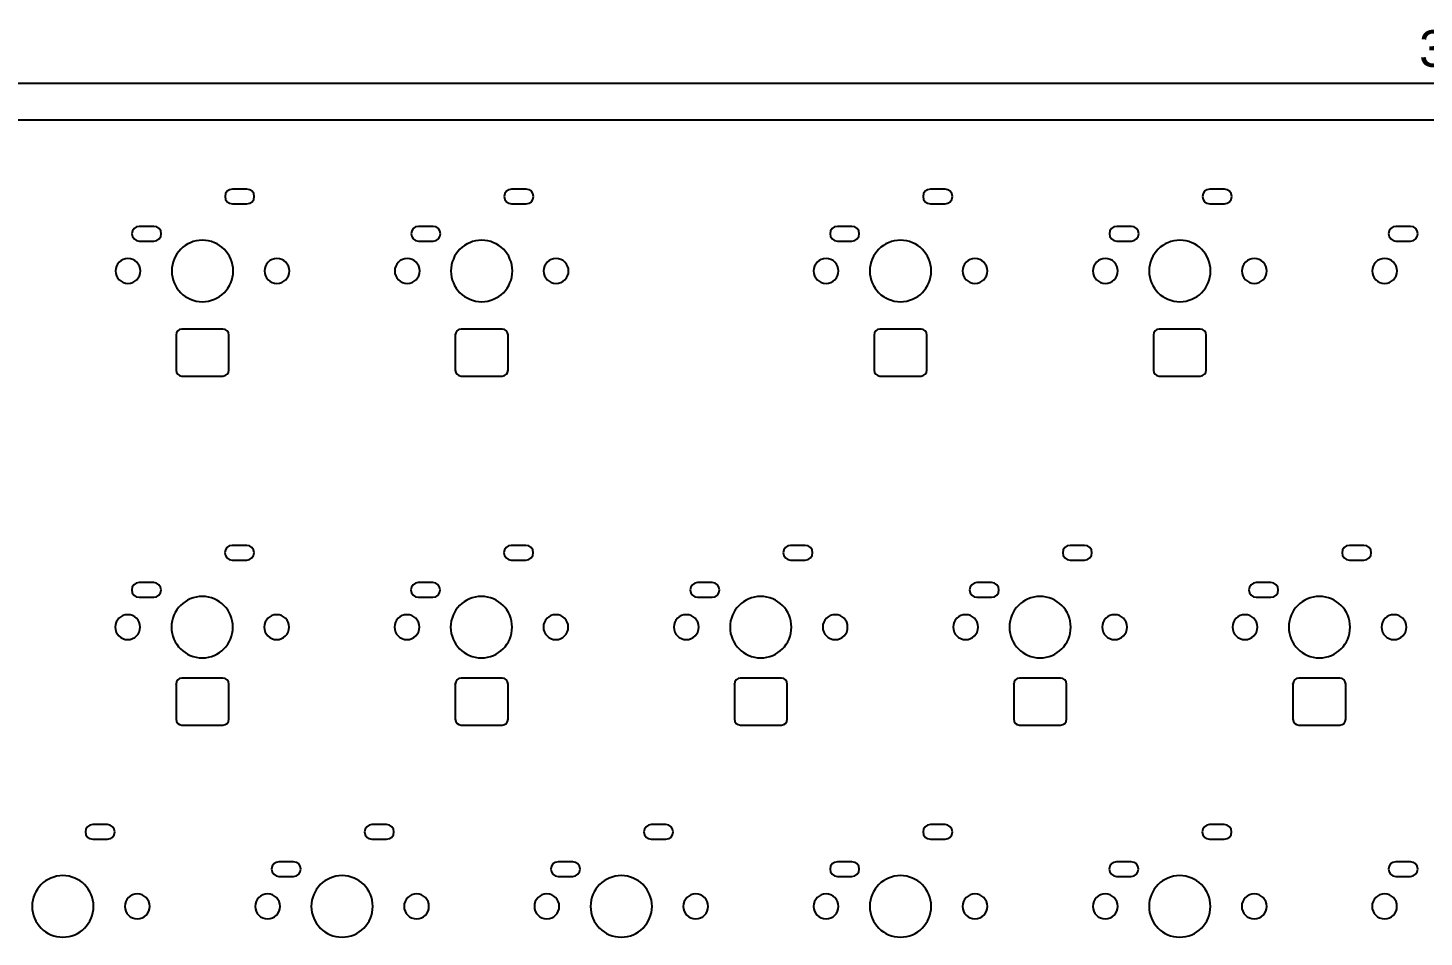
# Model space of a CAD drawing. Header units: millimetres. Extents: x -10 to 348, y -1 to 127.
# Drawn here: x 73.8 to 169.1, y 64.6 to 126.6 of the extents above; entities that cross this region are included whole.
import ezdxf

# ---------------------------------------------------------------- set-up
doc = ezdxf.new("R2010")
doc.units = ezdxf.units.MM
doc.layers.add('Board Outline Layer', color=6, linetype='Continuous', true_color=0xff00ff)
doc.layers.add('IXPE', color=7, linetype='Continuous', true_color=0x9069e9)
doc.styles.get("Standard").update_dxf_attribs({"font": 'arial.ttf'})
doc.dimstyles.new('ISO-25', dxfattribs={"dimtxt": 2.5, "dimasz": 2.5, "dimexe": 1.25, "dimexo": 0.625, "dimtad": 1, "dimtxsty": 'Standard', "dimcen": 2.5, "dimadec": 0, "dimazin": 0, "dimtfac": 1, "dimtmove": 0, "dimatfit": 3, "dimfxl": 1, "dimarcsym": 0})

# ---------------------------------------------------------------- blocks, each defined once
blk = doc.blocks.new('*D1')
at = {"color": 0, "lineweight": -2, "transparency": 16777216}
for p, q in [((0.23, 119.47), (0.23, 124.089)), ((347.907, 119.47), (347.907, 124.089)), ((2.73, 122.839), (345.407, 122.839))]:
    blk.add_line(p, q, dxfattribs=at)
at = {"color": 0, "transparency": 16777216}
for points in [[(2.73, 123.256), (2.73, 122.423), (0.23, 122.839)], [(345.407, 123.256), (345.407, 122.423), (347.907, 122.839)]]:
    blk.add_solid(points, dxfattribs=at)
at = {"layer": 'Defpoints', "color": 0, "transparency": 16777216}
for p in [(347.907, 122.839), (0.23, 118.845), (347.907, 118.845)]:
    blk.add_point(p, dxfattribs=at)
at = {"color": 0, "transparency": 16777216, "insert": (174.069, 124.967), "char_height": 2.5, "attachment_point": 5}
blk.add_mtext('347,68', dxfattribs=at)

msp = doc.modelspace()

# ---------------------------------------------------------------- linework, layer by layer
at = {"layer": 'Board Outline Layer'}
msp.add_line((1.73, 120.345), (346.407, 120.345), dxfattribs=at)
at = {"layer": 'IXPE'}
for p, q in [((88.765, 115.605), (87.765, 115.605)), ((88.765, 115.605), (87.765, 115.605)), ((107.815, 115.605), (106.815, 115.605)), ((107.815, 115.605), (106.815, 115.605)), ((136.39, 115.605), (135.39, 115.605)), ((136.39, 115.605), (135.39, 115.605)), ((155.448, 115.605), (154.448, 115.605)), ((155.448, 115.605), (154.448, 115.605)), ((87.265, 115.105), (87.265, 115.105)), ((87.265, 115.105), (87.265, 115.105)), ((87.765, 114.605), (88.765, 114.605)), ((87.765, 114.605), (88.765, 114.605)), ((89.265, 115.105), (89.265, 115.105)), ((89.265, 115.105), (89.265, 115.105)), ((106.315, 115.105), (106.315, 115.105)), ((106.315, 115.105), (106.315, 115.105)), ((106.815, 114.605), (107.815, 114.605)), ((106.815, 114.605), (107.815, 114.605)), ((108.315, 115.105), (108.315, 115.105)), ((108.315, 115.105), (108.315, 115.105)), ((134.89, 115.105), (134.89, 115.105)), ((134.89, 115.105), (134.89, 115.105)), ((135.39, 114.605), (136.39, 114.605)), ((135.39, 114.605), (136.39, 114.605)), ((136.89, 115.105), (136.89, 115.105)), ((136.89, 115.105), (136.89, 115.105)), ((153.948, 115.105), (153.948, 115.105)), ((153.948, 115.105), (153.948, 115.105)), ((154.448, 114.605), (155.448, 114.605)), ((154.448, 114.605), (155.448, 114.605)), ((155.948, 115.105), (155.948, 115.105)), ((155.948, 115.105), (155.948, 115.105)), ((80.915, 112.565), (80.915, 112.565)), ((80.915, 112.565), (80.915, 112.565)), ((82.415, 113.065), (81.415, 113.065)), ((82.415, 113.065), (81.415, 113.065)), ((82.915, 112.565), (82.915, 112.565)), ((82.915, 112.565), (82.915, 112.565)), ((99.965, 112.565), (99.965, 112.565)), ((99.965, 112.565), (99.965, 112.565)), ((101.465, 113.065), (100.465, 113.065)), ((101.465, 113.065), (100.465, 113.065)), ((101.965, 112.565), (101.965, 112.565)), ((101.965, 112.565), (101.965, 112.565)), ((128.54, 112.565), (128.54, 112.565)), ((128.54, 112.565), (128.54, 112.565)), ((130.04, 113.065), (129.04, 113.065)), ((130.04, 113.065), (129.04, 113.065)), ((130.54, 112.565), (130.54, 112.565)), ((130.54, 112.565), (130.54, 112.565)), ((147.598, 112.565), (147.598, 112.565)), ((147.598, 112.565), (147.598, 112.565)), ((149.098, 113.065), (148.098, 113.065)), ((149.098, 113.065), (148.098, 113.065)), ((149.598, 112.565), (149.598, 112.565)), ((149.598, 112.565), (149.598, 112.565)), ((166.645, 112.565), (166.645, 112.565)), ((166.645, 112.565), (166.645, 112.565)), ((168.145, 113.065), (167.145, 113.065)), ((168.145, 113.065), (167.145, 113.065)), ((168.645, 112.565), (168.645, 112.565)), ((168.645, 112.565), (168.645, 112.565)), ((81.415, 112.065), (82.415, 112.065)), ((81.415, 112.065), (82.415, 112.065)), ((100.465, 112.065), (101.465, 112.065)), ((100.465, 112.065), (101.465, 112.065)), ((129.04, 112.065), (130.04, 112.065)), ((129.04, 112.065), (130.04, 112.065)), ((148.098, 112.065), (149.098, 112.065)), ((148.098, 112.065), (149.098, 112.065)), ((167.145, 112.065), (168.145, 112.065)), ((167.145, 112.065), (168.145, 112.065)), ((87.125, 106.058), (84.325, 106.058)), ((87.125, 106.058), (84.325, 106.058)), ((87.125, 106.058), (87.125, 106.058)), ((87.125, 106.058), (87.125, 106.058)), ((106.175, 106.058), (103.375, 106.058)), ((106.175, 106.058), (103.375, 106.058)), ((106.175, 106.058), (106.175, 106.058)), ((106.175, 106.058), (106.175, 106.058)), ((134.75, 106.058), (131.95, 106.058)), ((134.75, 106.058), (131.95, 106.058)), ((134.75, 106.058), (134.75, 106.058)), ((134.75, 106.058), (134.75, 106.058)), ((153.8, 106.058), (151, 106.058)), ((153.8, 106.058), (151, 106.058)), ((153.8, 106.058), (153.8, 106.058)), ((153.8, 106.058), (153.8, 106.058)), ((83.925, 105.658), (83.925, 105.658)), ((83.925, 105.658), (83.925, 103.258)), ((83.925, 105.658), (83.925, 105.658)), ((83.925, 105.658), (83.925, 103.258)), ((87.525, 103.257), (87.525, 105.658)), ((87.525, 103.257), (87.525, 105.658)), ((102.975, 105.658), (102.975, 105.658)), ((102.975, 105.658), (102.975, 103.258)), ((102.975, 105.658), (102.975, 105.658)), ((102.975, 105.658), (102.975, 103.258)), ((106.575, 103.257), (106.575, 105.658)), ((106.575, 103.257), (106.575, 105.658)), ((131.55, 105.658), (131.55, 105.658)), ((131.55, 105.658), (131.55, 103.258)), ((131.55, 105.658), (131.55, 105.658)), ((131.55, 105.658), (131.55, 103.258)), ((135.15, 103.257), (135.15, 105.658)), ((135.15, 103.257), (135.15, 105.658)), ((150.6, 105.658), (150.6, 105.658)), ((150.6, 105.658), (150.6, 103.258)), ((150.6, 105.658), (150.6, 105.658)), ((150.6, 105.658), (150.6, 103.258)), ((154.2, 103.257), (154.2, 105.658)), ((154.2, 103.257), (154.2, 105.658)), ((84.325, 102.858), (87.125, 102.858)), ((84.325, 102.858), (87.125, 102.858)), ((87.125, 102.858), (87.125, 102.857)), ((87.125, 102.858), (87.125, 102.857)), ((103.375, 102.858), (106.175, 102.858)), ((103.375, 102.858), (106.175, 102.858)), ((106.175, 102.858), (106.175, 102.857)), ((106.175, 102.858), (106.175, 102.857)), ((131.95, 102.858), (134.75, 102.858)), ((131.95, 102.858), (134.75, 102.858)), ((134.75, 102.858), (134.75, 102.857)), ((134.75, 102.858), (134.75, 102.857)), ((151, 102.858), (153.8, 102.858)), ((151, 102.858), (153.8, 102.858)), ((153.8, 102.858), (153.8, 102.857)), ((153.8, 102.858), (153.8, 102.857)), ((87.25, 90.805), (87.25, 90.805)), ((87.25, 90.805), (87.25, 90.805)), ((88.75, 91.305), (87.75, 91.305)), ((88.75, 91.305), (87.75, 91.305)), ((89.25, 90.805), (89.25, 90.805)), ((89.25, 90.805), (89.25, 90.805)), ((106.295, 90.805), (106.295, 90.805)), ((106.295, 90.805), (106.295, 90.805)), ((107.795, 91.305), (106.795, 91.305)), ((107.795, 91.305), (106.795, 91.305)), ((108.295, 90.805), (108.295, 90.805)), ((108.295, 90.805), (108.295, 90.805)), ((125.353, 90.805), (125.353, 90.805)), ((125.353, 90.805), (125.353, 90.805)), ((126.853, 91.305), (125.853, 91.305)), ((126.853, 91.305), (125.853, 91.305)), ((127.353, 90.805), (127.353, 90.805)), ((127.353, 90.805), (127.353, 90.805)), ((144.413, 90.805), (144.413, 90.805)), ((144.413, 90.805), (144.413, 90.805)), ((145.913, 91.305), (144.913, 91.305)), ((145.913, 91.305), (144.913, 91.305)), ((146.413, 90.805), (146.413, 90.805)), ((146.413, 90.805), (146.413, 90.805)), ((163.47, 90.805), (163.47, 90.805)), ((163.47, 90.805), (163.47, 90.805)), ((164.97, 91.305), (163.97, 91.305)), ((164.97, 91.305), (163.97, 91.305)), ((165.47, 90.805), (165.47, 90.805)), ((165.47, 90.805), (165.47, 90.805)), ((87.75, 90.305), (88.75, 90.305)), ((87.75, 90.305), (88.75, 90.305)), ((106.795, 90.305), (107.795, 90.305)), ((106.795, 90.305), (107.795, 90.305)), ((125.853, 90.305), (126.853, 90.305)), ((125.853, 90.305), (126.853, 90.305)), ((144.913, 90.305), (145.913, 90.305)), ((144.913, 90.305), (145.913, 90.305)), ((163.97, 90.305), (164.97, 90.305)), ((163.97, 90.305), (164.97, 90.305)), ((82.4, 88.765), (81.4, 88.765)), ((82.4, 88.765), (81.4, 88.765)), ((101.445, 88.765), (100.445, 88.765)), ((101.445, 88.765), (100.445, 88.765)), ((120.503, 88.765), (119.503, 88.765)), ((120.503, 88.765), (119.503, 88.765)), ((139.563, 88.765), (138.563, 88.765)), ((139.563, 88.765), (138.563, 88.765)), ((158.62, 88.765), (157.62, 88.765)), ((158.62, 88.765), (157.62, 88.765)), ((80.9, 88.265), (80.9, 88.265)), ((80.9, 88.265), (80.9, 88.265)), ((81.4, 87.765), (82.4, 87.765)), ((81.4, 87.765), (82.4, 87.765)), ((82.9, 88.265), (82.9, 88.265)), ((82.9, 88.265), (82.9, 88.265)), ((99.945, 88.265), (99.945, 88.265)), ((99.945, 88.265), (99.945, 88.265)), ((100.445, 87.765), (101.445, 87.765)), ((100.445, 87.765), (101.445, 87.765)), ((101.945, 88.265), (101.945, 88.265)), ((101.945, 88.265), (101.945, 88.265)), ((119.003, 88.265), (119.003, 88.265)), ((119.003, 88.265), (119.003, 88.265)), ((119.503, 87.765), (120.503, 87.765)), ((119.503, 87.765), (120.503, 87.765)), ((121.003, 88.265), (121.003, 88.265)), ((121.003, 88.265), (121.003, 88.265)), ((138.063, 88.265), (138.063, 88.265)), ((138.063, 88.265), (138.063, 88.265)), ((138.563, 87.765), (139.563, 87.765)), ((138.563, 87.765), (139.563, 87.765)), ((140.063, 88.265), (140.063, 88.265)), ((140.063, 88.265), (140.063, 88.265)), ((157.12, 88.265), (157.12, 88.265)), ((157.12, 88.265), (157.12, 88.265)), ((157.62, 87.765), (158.62, 87.765)), ((157.62, 87.765), (158.62, 87.765)), ((159.12, 88.265), (159.12, 88.265)), ((159.12, 88.265), (159.12, 88.265)), ((87.125, 82.245), (84.325, 82.245)), ((87.125, 82.245), (84.325, 82.245)), ((87.125, 82.245), (87.125, 82.245)), ((87.125, 82.245), (87.125, 82.245)), ((106.175, 82.245), (103.375, 82.245)), ((106.175, 82.245), (103.375, 82.245)), ((106.175, 82.245), (106.175, 82.245)), ((106.175, 82.245), (106.175, 82.245)), ((125.225, 82.245), (122.425, 82.245)), ((125.225, 82.245), (122.425, 82.245)), ((125.225, 82.245), (125.225, 82.245)), ((125.225, 82.245), (125.225, 82.245)), ((144.275, 82.245), (141.475, 82.245)), ((144.275, 82.245), (141.475, 82.245)), ((144.275, 82.245), (144.275, 82.245)), ((144.275, 82.245), (144.275, 82.245)), ((163.325, 82.245), (160.525, 82.245)), ((163.325, 82.245), (160.525, 82.245)), ((163.325, 82.245), (163.325, 82.245)), ((163.325, 82.245), (163.325, 82.245)), ((83.925, 81.846), (83.925, 81.845)), ((83.925, 81.846), (83.925, 81.845)), ((83.925, 81.845), (83.925, 79.445)), ((83.925, 81.845), (83.925, 79.445)), ((87.525, 79.445), (87.525, 81.845)), ((87.525, 79.445), (87.525, 81.845)), ((102.975, 81.846), (102.975, 81.845)), ((102.975, 81.846), (102.975, 81.845)), ((102.975, 81.845), (102.975, 79.445)), ((102.975, 81.845), (102.975, 79.445)), ((106.575, 79.445), (106.575, 81.845)), ((106.575, 79.445), (106.575, 81.845)), ((122.025, 81.846), (122.025, 81.845)), ((122.025, 81.846), (122.025, 81.845)), ((122.025, 81.845), (122.025, 79.445)), ((122.025, 81.845), (122.025, 79.445)), ((125.625, 79.445), (125.625, 81.845)), ((125.625, 79.445), (125.625, 81.845)), ((141.075, 81.846), (141.075, 81.845)), ((141.075, 81.846), (141.075, 81.845)), ((141.075, 81.845), (141.075, 79.445)), ((141.075, 81.845), (141.075, 79.445)), ((144.675, 79.445), (144.675, 81.845)), ((144.675, 79.445), (144.675, 81.845)), ((160.125, 81.846), (160.125, 81.845)), ((160.125, 81.846), (160.125, 81.845)), ((160.125, 81.845), (160.125, 79.445)), ((160.125, 81.845), (160.125, 79.445)), ((163.725, 79.445), (163.725, 81.845)), ((163.725, 79.445), (163.725, 81.845)), ((84.325, 79.045), (87.125, 79.045)), ((84.325, 79.045), (87.125, 79.045)), ((87.125, 79.045), (87.125, 79.045)), ((87.125, 79.045), (87.125, 79.045)), ((103.375, 79.045), (106.175, 79.045)), ((103.375, 79.045), (106.175, 79.045)), ((106.175, 79.045), (106.175, 79.045)), ((106.175, 79.045), (106.175, 79.045)), ((122.425, 79.045), (125.225, 79.045)), ((122.425, 79.045), (125.225, 79.045)), ((125.225, 79.045), (125.225, 79.045)), ((125.225, 79.045), (125.225, 79.045)), ((141.475, 79.045), (144.275, 79.045)), ((141.475, 79.045), (144.275, 79.045)), ((144.275, 79.045), (144.275, 79.045)), ((144.275, 79.045), (144.275, 79.045)), ((160.525, 79.045), (163.325, 79.045)), ((160.525, 79.045), (163.325, 79.045)), ((163.325, 79.045), (163.325, 79.045)), ((163.325, 79.045), (163.325, 79.045)), ((77.74, 71.755), (77.74, 71.755)), ((77.74, 71.755), (77.74, 71.755)), ((79.24, 72.255), (78.24, 72.255)), ((79.24, 72.255), (78.24, 72.255)), ((79.74, 71.755), (79.74, 71.755)), ((79.74, 71.755), (79.74, 71.755)), ((96.79, 71.755), (96.79, 71.755)), ((96.79, 71.755), (96.79, 71.755)), ((98.29, 72.255), (97.29, 72.255)), ((98.29, 72.255), (97.29, 72.255)), ((98.79, 71.755), (98.79, 71.755)), ((98.79, 71.755), (98.79, 71.755)), ((115.84, 71.755), (115.84, 71.755)), ((115.84, 71.755), (115.84, 71.755)), ((117.34, 72.255), (116.34, 72.255)), ((117.34, 72.255), (116.34, 72.255)), ((117.84, 71.755), (117.84, 71.755)), ((117.84, 71.755), (117.84, 71.755)), ((134.89, 71.755), (134.89, 71.755)), ((134.89, 71.755), (134.89, 71.755)), ((136.39, 72.255), (135.39, 72.255)), ((136.39, 72.255), (135.39, 72.255)), ((136.89, 71.755), (136.89, 71.755)), ((136.89, 71.755), (136.89, 71.755)), ((153.94, 71.755), (153.94, 71.755)), ((153.94, 71.755), (153.94, 71.755)), ((155.44, 72.255), (154.44, 72.255)), ((155.44, 72.255), (154.44, 72.255)), ((155.94, 71.755), (155.94, 71.755)), ((155.94, 71.755), (155.94, 71.755)), ((78.24, 71.255), (79.24, 71.255)), ((78.24, 71.255), (79.24, 71.255)), ((97.29, 71.255), (98.29, 71.255)), ((97.29, 71.255), (98.29, 71.255)), ((116.34, 71.255), (117.34, 71.255)), ((116.34, 71.255), (117.34, 71.255)), ((135.39, 71.255), (136.39, 71.255)), ((135.39, 71.255), (136.39, 71.255)), ((154.44, 71.255), (155.44, 71.255)), ((154.44, 71.255), (155.44, 71.255)), ((91.94, 69.715), (90.94, 69.715)), ((91.94, 69.715), (90.94, 69.715)), ((110.99, 69.715), (109.99, 69.715)), ((110.99, 69.715), (109.99, 69.715)), ((130.04, 69.715), (129.04, 69.715)), ((130.04, 69.715), (129.04, 69.715)), ((149.09, 69.715), (148.09, 69.715)), ((149.09, 69.715), (148.09, 69.715)), ((168.14, 69.715), (167.14, 69.715)), ((168.14, 69.715), (167.14, 69.715)), ((90.44, 69.215), (90.44, 69.215)), ((90.44, 69.215), (90.44, 69.215)), ((90.94, 68.715), (91.94, 68.715)), ((90.94, 68.715), (91.94, 68.715)), ((92.44, 69.215), (92.44, 69.215)), ((92.44, 69.215), (92.44, 69.215)), ((109.49, 69.215), (109.49, 69.215)), ((109.49, 69.215), (109.49, 69.215)), ((109.99, 68.715), (110.99, 68.715)), ((109.99, 68.715), (110.99, 68.715)), ((111.49, 69.215), (111.49, 69.215)), ((111.49, 69.215), (111.49, 69.215)), ((128.54, 69.215), (128.54, 69.215)), ((128.54, 69.215), (128.54, 69.215)), ((129.04, 68.715), (130.04, 68.715)), ((129.04, 68.715), (130.04, 68.715)), ((130.54, 69.215), (130.54, 69.215)), ((130.54, 69.215), (130.54, 69.215)), ((147.59, 69.215), (147.59, 69.215)), ((147.59, 69.215), (147.59, 69.215)), ((148.09, 68.715), (149.09, 68.715)), ((148.09, 68.715), (149.09, 68.715)), ((149.59, 69.215), (149.59, 69.215)), ((149.59, 69.215), (149.59, 69.215)), ((166.64, 69.215), (166.64, 69.215)), ((166.64, 69.215), (166.64, 69.215)), ((167.14, 68.715), (168.14, 68.715)), ((167.14, 68.715), (168.14, 68.715)), ((168.64, 69.215), (168.64, 69.215)), ((168.64, 69.215), (168.64, 69.215))]:
    msp.add_line(p, q, dxfattribs=at)
for centre, radius, start, end in [((87.765, 115.105), 0.5, 90, 180), ((87.765, 115.105), 0.5, 90, 180), ((88.765, 115.105), 0.5, 360, 90), ((88.765, 115.105), 0.5, 360, 90), ((106.815, 115.105), 0.5, 90, 180), ((106.815, 115.105), 0.5, 90, 180), ((107.815, 115.105), 0.5, 0, 90), ((107.815, 115.105), 0.5, 0, 90), ((135.39, 115.105), 0.5, 90, 180), ((135.39, 115.105), 0.5, 90, 180), ((136.39, 115.105), 0.5, 0, 90), ((136.39, 115.105), 0.5, 0, 90), ((154.448, 115.105), 0.5, 90, 180), ((154.448, 115.105), 0.5, 90, 180), ((155.448, 115.105), 0.5, 0, 90), ((155.448, 115.105), 0.5, 0, 90), ((87.765, 115.105), 0.5, 180, 270), ((87.765, 115.105), 0.5, 180, 270), ((88.765, 115.105), 0.5, 270, 0), ((88.765, 115.105), 0.5, 270, 0), ((106.815, 115.105), 0.5, 180, 270), ((106.815, 115.105), 0.5, 180, 270), ((107.815, 115.105), 0.5, 270, 0), ((107.815, 115.105), 0.5, 270, 0), ((135.39, 115.105), 0.5, 180, 270), ((135.39, 115.105), 0.5, 180, 270), ((136.39, 115.105), 0.5, 270, 0), ((136.39, 115.105), 0.5, 270, 0), ((154.448, 115.105), 0.5, 180, 270), ((154.448, 115.105), 0.5, 180, 270), ((155.448, 115.105), 0.5, 270, 0), ((155.448, 115.105), 0.5, 270, 0), ((81.415, 112.565), 0.5, 90, 180), ((81.415, 112.565), 0.5, 90, 180), ((81.415, 112.565), 0.5, 180, 270), ((81.415, 112.565), 0.5, 180, 270), ((82.415, 112.565), 0.5, 360, 90), ((82.415, 112.565), 0.5, 360, 90), ((82.415, 112.565), 0.5, 270, 0), ((82.415, 112.565), 0.5, 270, 0), ((100.465, 112.565), 0.5, 90, 180), ((100.465, 112.565), 0.5, 90, 180), ((100.465, 112.565), 0.5, 180, 270), ((100.465, 112.565), 0.5, 180, 270), ((101.465, 112.565), 0.5, 360, 90), ((101.465, 112.565), 0.5, 360, 90), ((101.465, 112.565), 0.5, 270, 0), ((101.465, 112.565), 0.5, 270, 0), ((129.04, 112.565), 0.5, 90, 180), ((129.04, 112.565), 0.5, 90, 180), ((129.04, 112.565), 0.5, 180, 270), ((129.04, 112.565), 0.5, 180, 270), ((130.04, 112.565), 0.5, 360, 90), ((130.04, 112.565), 0.5, 360, 90), ((130.04, 112.565), 0.5, 270, 0), ((130.04, 112.565), 0.5, 270, 0), ((148.098, 112.565), 0.5, 90, 180), ((148.098, 112.565), 0.5, 90, 180), ((148.098, 112.565), 0.5, 180, 270), ((148.098, 112.565), 0.5, 180, 270), ((149.098, 112.565), 0.5, 360, 90), ((149.098, 112.565), 0.5, 360, 90), ((149.098, 112.565), 0.5, 270, 0), ((149.098, 112.565), 0.5, 270, 0), ((167.145, 112.565), 0.5, 90, 180), ((167.145, 112.565), 0.5, 90, 180), ((167.145, 112.565), 0.5, 180, 270), ((167.145, 112.565), 0.5, 180, 270), ((168.145, 112.565), 0.5, 360, 90), ((168.145, 112.565), 0.5, 360, 90), ((168.145, 112.565), 0.5, 270, 0), ((168.145, 112.565), 0.5, 270, 0), ((85.725, 110.025), 2.096, 0, 180), ((85.725, 110.025), 2.096, 0, 180), ((104.775, 110.025), 2.096, 0, 180), ((104.775, 110.025), 2.096, 0, 180), ((133.35, 110.025), 2.096, 0, 180), ((133.35, 110.025), 2.096, 0, 180), ((152.408, 110.025), 2.096, 0, 180), ((152.408, 110.025), 2.096, 0, 180), ((80.645, 110.025), 0.851, 0, 180), ((80.645, 110.025), 0.851, 0, 180), ((90.805, 110.025), 0.851, 0, 180), ((90.805, 110.025), 0.851, 0, 180), ((99.695, 110.025), 0.851, 0, 180), ((99.695, 110.025), 0.851, 0, 180), ((109.855, 110.025), 0.851, 0, 180), ((109.855, 110.025), 0.851, 0, 180), ((128.27, 110.025), 0.851, 0, 180), ((128.27, 110.025), 0.851, 0, 180), ((138.43, 110.025), 0.851, 0, 180), ((138.43, 110.025), 0.851, 0, 180), ((147.328, 110.025), 0.851, 0, 180), ((147.328, 110.025), 0.851, 0, 180), ((157.488, 110.025), 0.851, 0, 180), ((157.488, 110.025), 0.851, 0, 180), ((166.375, 110.025), 0.851, 0, 180), ((166.375, 110.025), 0.851, 0, 180), ((80.645, 110.025), 0.851, 180, 0), ((80.645, 110.025), 0.851, 180, 0), ((85.725, 110.025), 2.096, 180, 0), ((85.725, 110.025), 2.096, 180, 0), ((90.805, 110.025), 0.851, 180, 0), ((90.805, 110.025), 0.851, 180, 0), ((99.695, 110.025), 0.851, 180, 0), ((99.695, 110.025), 0.851, 180, 0), ((104.775, 110.025), 2.096, 180, 0), ((104.775, 110.025), 2.096, 180, 0), ((109.855, 110.025), 0.851, 180, 0), ((109.855, 110.025), 0.851, 180, 0), ((128.27, 110.025), 0.851, 180, 0), ((128.27, 110.025), 0.851, 180, 0), ((133.35, 110.025), 2.096, 180, 0), ((133.35, 110.025), 2.096, 180, 0), ((138.43, 110.025), 0.851, 180, 0), ((138.43, 110.025), 0.851, 180, 0), ((147.328, 110.025), 0.851, 180, 0), ((147.328, 110.025), 0.851, 180, 0), ((152.408, 110.025), 2.096, 180, 0), ((152.408, 110.025), 2.096, 180, 0), ((157.488, 110.025), 0.851, 180, 0), ((157.488, 110.025), 0.851, 180, 0), ((166.375, 110.025), 0.851, 180, 0), ((166.375, 110.025), 0.851, 180, 0), ((84.325, 105.658), 0.4, 90.90597, 179.98897), ((84.325, 105.658), 0.4, 90.90597, 179.98897), ((84.312, 105.658), 0.4, 88.16665, 89.07265), ((84.312, 105.658), 0.4, 88.16665, 89.07265), ((87.125, 105.658), 0.4, 0.00018, 89.99618), ((87.125, 105.658), 0.4, 0.00018, 89.99618), ((103.375, 105.658), 0.4, 90.90597, 179.98897), ((103.375, 105.658), 0.4, 90.90597, 179.98897), ((103.362, 105.658), 0.4, 88.16665, 89.07265), ((103.362, 105.658), 0.4, 88.16665, 89.07265), ((106.175, 105.658), 0.4, 0.00018, 89.99618), ((106.175, 105.658), 0.4, 0.00018, 89.99618), ((131.95, 105.658), 0.4, 90.90597, 179.98897), ((131.95, 105.658), 0.4, 90.90597, 179.98897), ((131.937, 105.658), 0.4, 88.16665, 89.07265), ((131.937, 105.658), 0.4, 88.16665, 89.07265), ((134.75, 105.658), 0.4, 0.00018, 89.99618), ((134.75, 105.658), 0.4, 0.00018, 89.99618), ((151, 105.658), 0.4, 90.90597, 179.98897), ((151, 105.658), 0.4, 90.90597, 179.98897), ((150.988, 105.658), 0.4, 88.16665, 89.07265), ((150.988, 105.658), 0.4, 88.16665, 89.07265), ((153.8, 105.658), 0.4, 0.00018, 89.99618), ((153.8, 105.658), 0.4, 0.00018, 89.99618), ((83.528, 105.658), 0.397, 359.9945, 0.0055), ((83.528, 105.658), 0.397, 359.9945, 0.0055), ((102.578, 105.658), 0.397, 359.9945, 0.0055), ((102.578, 105.658), 0.397, 359.9945, 0.0055), ((131.153, 105.658), 0.397, 359.9945, 0.0055), ((131.153, 105.658), 0.397, 359.9945, 0.0055), ((150.203, 105.658), 0.397, 359.9945, 0.0055), ((150.203, 105.658), 0.397, 359.9945, 0.0055), ((84.325, 103.258), 0.4, 180.00382, 269.99982), ((84.325, 103.258), 0.4, 180.00382, 269.99982), ((87.125, 103.257), 0.4, 270.00382, 359.99982), ((87.125, 103.257), 0.4, 270.00382, 359.99982), ((103.375, 103.258), 0.4, 180.00382, 269.99982), ((103.375, 103.258), 0.4, 180.00382, 269.99982), ((106.175, 103.257), 0.4, 270.00382, 359.99982), ((106.175, 103.257), 0.4, 270.00382, 359.99982), ((131.95, 103.258), 0.4, 180.00382, 269.99982), ((131.95, 103.258), 0.4, 180.00382, 269.99982), ((134.75, 103.257), 0.4, 270.00382, 359.99982), ((134.75, 103.257), 0.4, 270.00382, 359.99982), ((151, 103.258), 0.4, 180.00382, 269.99982), ((151, 103.258), 0.4, 180.00382, 269.99982), ((153.8, 103.257), 0.4, 270.00382, 359.99982), ((153.8, 103.257), 0.4, 270.00382, 359.99982), ((87.75, 90.805), 0.5, 90, 180), ((87.75, 90.805), 0.5, 90, 180), ((87.75, 90.805), 0.5, 180, 270), ((87.75, 90.805), 0.5, 180, 270), ((88.75, 90.805), 0.5, 0, 90), ((88.75, 90.805), 0.5, 0, 90), ((88.75, 90.805), 0.5, 270, 360), ((88.75, 90.805), 0.5, 270, 360), ((106.795, 90.805), 0.5, 90, 180), ((106.795, 90.805), 0.5, 90, 180), ((106.795, 90.805), 0.5, 180, 270), ((106.795, 90.805), 0.5, 180, 270), ((107.795, 90.805), 0.5, 0, 90), ((107.795, 90.805), 0.5, 0, 90), ((107.795, 90.805), 0.5, 270, 0), ((107.795, 90.805), 0.5, 270, 0), ((125.853, 90.805), 0.5, 90, 180), ((125.853, 90.805), 0.5, 90, 180), ((125.853, 90.805), 0.5, 180, 270), ((125.853, 90.805), 0.5, 180, 270), ((126.853, 90.805), 0.5, 360, 90), ((126.853, 90.805), 0.5, 360, 90), ((126.853, 90.805), 0.5, 270, 0), ((126.853, 90.805), 0.5, 270, 0), ((144.913, 90.805), 0.5, 90, 180), ((144.913, 90.805), 0.5, 90, 180), ((144.913, 90.805), 0.5, 180, 270), ((144.913, 90.805), 0.5, 180, 270), ((145.913, 90.805), 0.5, 0, 90), ((145.913, 90.805), 0.5, 0, 90), ((145.913, 90.805), 0.5, 270, 0), ((145.913, 90.805), 0.5, 270, 0), ((163.97, 90.805), 0.5, 90, 180), ((163.97, 90.805), 0.5, 90, 180), ((163.97, 90.805), 0.5, 180, 270), ((163.97, 90.805), 0.5, 180, 270), ((164.97, 90.805), 0.5, 0, 90), ((164.97, 90.805), 0.5, 0, 90), ((164.97, 90.805), 0.5, 270, 0), ((164.97, 90.805), 0.5, 270, 0), ((81.4, 88.265), 0.5, 90, 180), ((81.4, 88.265), 0.5, 90, 180), ((82.4, 88.265), 0.5, 360, 90), ((82.4, 88.265), 0.5, 360, 90), ((100.445, 88.265), 0.5, 90, 180), ((100.445, 88.265), 0.5, 90, 180), ((101.445, 88.265), 0.5, 360, 90), ((101.445, 88.265), 0.5, 360, 90), ((119.503, 88.265), 0.5, 90, 180), ((119.503, 88.265), 0.5, 90, 180), ((120.503, 88.265), 0.5, 360, 90), ((120.503, 88.265), 0.5, 360, 90), ((138.563, 88.265), 0.5, 90, 180), ((138.563, 88.265), 0.5, 90, 180), ((139.563, 88.265), 0.5, 360, 90), ((139.563, 88.265), 0.5, 360, 90), ((157.62, 88.265), 0.5, 90, 180), ((157.62, 88.265), 0.5, 90, 180), ((158.62, 88.265), 0.5, 360, 90), ((158.62, 88.265), 0.5, 360, 90), ((81.4, 88.265), 0.5, 180, 270), ((81.4, 88.265), 0.5, 180, 270), ((82.4, 88.265), 0.5, 270, 0), ((82.4, 88.265), 0.5, 270, 0), ((85.71, 85.725), 2.096, 0, 180), ((85.71, 85.725), 2.096, 0, 180), ((100.445, 88.265), 0.5, 180, 270), ((100.445, 88.265), 0.5, 180, 270), ((101.445, 88.265), 0.5, 270, 0), ((101.445, 88.265), 0.5, 270, 0), ((104.755, 85.725), 2.096, 0, 180), ((104.755, 85.725), 2.096, 0, 180), ((119.503, 88.265), 0.5, 180, 270), ((119.503, 88.265), 0.5, 180, 270), ((120.503, 88.265), 0.5, 270, 0), ((120.503, 88.265), 0.5, 270, 0), ((123.813, 85.725), 2.096, 0, 180), ((123.813, 85.725), 2.096, 0, 180), ((138.563, 88.265), 0.5, 180, 270), ((138.563, 88.265), 0.5, 180, 270), ((139.563, 88.265), 0.5, 270, 0), ((139.563, 88.265), 0.5, 270, 0), ((142.873, 85.725), 2.096, 0, 180), ((142.873, 85.725), 2.096, 0, 180), ((157.62, 88.265), 0.5, 180, 270), ((157.62, 88.265), 0.5, 180, 270), ((158.62, 88.265), 0.5, 270, 0), ((158.62, 88.265), 0.5, 270, 0), ((161.93, 85.725), 2.096, 0, 180), ((161.93, 85.725), 2.096, 0, 180), ((80.63, 85.725), 0.851, 0, 180), ((80.63, 85.725), 0.851, 0, 180), ((90.79, 85.725), 0.851, 0, 180), ((90.79, 85.725), 0.851, 0, 180), ((99.675, 85.725), 0.851, 0, 180), ((99.675, 85.725), 0.851, 0, 180), ((109.835, 85.725), 0.851, 0, 180), ((109.835, 85.725), 0.851, 0, 180), ((118.733, 85.725), 0.851, 0, 180), ((118.733, 85.725), 0.851, 0, 180), ((128.893, 85.725), 0.851, 0, 180), ((128.893, 85.725), 0.851, 0, 180), ((137.793, 85.725), 0.851, 0, 180), ((137.793, 85.725), 0.851, 0, 180), ((147.953, 85.725), 0.851, 0, 180), ((147.953, 85.725), 0.851, 0, 180), ((156.85, 85.725), 0.851, 0, 180), ((156.85, 85.725), 0.851, 0, 180), ((167.01, 85.725), 0.851, 0, 180), ((167.01, 85.725), 0.851, 0, 180), ((80.63, 85.725), 0.851, 180, 0), ((80.63, 85.725), 0.851, 180, 0), ((85.71, 85.725), 2.096, 180, 0), ((85.71, 85.725), 2.096, 180, 0), ((90.79, 85.725), 0.851, 180, 0), ((90.79, 85.725), 0.851, 180, 0), ((99.675, 85.725), 0.851, 180, 0), ((99.675, 85.725), 0.851, 180, 0), ((104.755, 85.725), 2.096, 180, 0), ((104.755, 85.725), 2.096, 180, 0), ((109.835, 85.725), 0.851, 180, 0), ((109.835, 85.725), 0.851, 180, 0), ((118.733, 85.725), 0.851, 180, 0), ((118.733, 85.725), 0.851, 180, 0), ((123.813, 85.725), 2.096, 180, 0), ((123.813, 85.725), 2.096, 180, 0), ((128.893, 85.725), 0.851, 180, 0), ((128.893, 85.725), 0.851, 180, 0), ((137.793, 85.725), 0.851, 180, 0), ((137.793, 85.725), 0.851, 180, 0), ((142.873, 85.725), 2.096, 180, 0), ((142.873, 85.725), 2.096, 180, 0), ((147.953, 85.725), 0.851, 180, 0), ((147.953, 85.725), 0.851, 180, 0), ((156.85, 85.725), 0.851, 180, 0), ((156.85, 85.725), 0.851, 180, 0), ((161.93, 85.725), 2.096, 180, 0), ((161.93, 85.725), 2.096, 180, 0), ((167.01, 85.725), 0.851, 180, 0), ((167.01, 85.725), 0.851, 180, 0), ((84.325, 81.845), 0.4, 90.90597, 179.98897), ((84.325, 81.845), 0.4, 90.90597, 179.98897), ((84.312, 81.845), 0.4, 88.16665, 89.07265), ((84.312, 81.845), 0.4, 88.16665, 89.07265), ((87.125, 81.845), 0.4, 0.00018, 89.99618), ((87.125, 81.845), 0.4, 0.00018, 89.99618), ((103.375, 81.845), 0.4, 90.90597, 179.98897), ((103.375, 81.845), 0.4, 90.90597, 179.98897), ((103.362, 81.845), 0.4, 88.16665, 89.07265), ((103.362, 81.845), 0.4, 88.16665, 89.07265), ((106.175, 81.845), 0.4, 0.00018, 89.99618), ((106.175, 81.845), 0.4, 0.00018, 89.99618), ((122.425, 81.845), 0.4, 90.90597, 179.98897), ((122.425, 81.845), 0.4, 90.90597, 179.98897), ((122.412, 81.845), 0.4, 88.16665, 89.07265), ((122.412, 81.845), 0.4, 88.16665, 89.07265), ((125.225, 81.845), 0.4, 0.00018, 89.99618), ((125.225, 81.845), 0.4, 0.00018, 89.99618), ((141.475, 81.845), 0.4, 90.90597, 179.98897), ((141.475, 81.845), 0.4, 90.90597, 179.98897), ((141.462, 81.845), 0.4, 88.16665, 89.07265), ((141.462, 81.845), 0.4, 88.16665, 89.07265), ((144.275, 81.845), 0.4, 0.00018, 89.99618), ((144.275, 81.845), 0.4, 0.00018, 89.99618), ((160.525, 81.845), 0.4, 90.90597, 179.98897), ((160.525, 81.845), 0.4, 90.90597, 179.98897), ((160.513, 81.845), 0.4, 88.16665, 89.07265), ((160.513, 81.845), 0.4, 88.16665, 89.07265), ((163.325, 81.845), 0.4, 0.00018, 89.99618), ((163.325, 81.845), 0.4, 0.00018, 89.99618), ((83.528, 81.846), 0.397, 359.9945, 0.0055), ((83.528, 81.846), 0.397, 359.9945, 0.0055), ((102.578, 81.846), 0.397, 359.9945, 0.0055), ((102.578, 81.846), 0.397, 359.9945, 0.0055), ((121.628, 81.846), 0.397, 359.9945, 0.0055), ((121.628, 81.846), 0.397, 359.9945, 0.0055), ((140.678, 81.846), 0.397, 359.9945, 0.0055), ((140.678, 81.846), 0.397, 359.9945, 0.0055), ((159.728, 81.846), 0.397, 359.9945, 0.0055), ((159.728, 81.846), 0.397, 359.9945, 0.0055), ((84.325, 79.445), 0.4, 180.00382, 269.99982), ((84.325, 79.445), 0.4, 180.00382, 269.99982), ((87.125, 79.445), 0.4, 270.00382, 359.99982), ((87.125, 79.445), 0.4, 270.00382, 359.99982), ((103.375, 79.445), 0.4, 180.00382, 269.99982), ((103.375, 79.445), 0.4, 180.00382, 269.99982), ((106.175, 79.445), 0.4, 270.00382, 359.99982), ((106.175, 79.445), 0.4, 270.00382, 359.99982), ((122.425, 79.445), 0.4, 180.00382, 269.99982), ((122.425, 79.445), 0.4, 180.00382, 269.99982), ((125.225, 79.445), 0.4, 270.00382, 359.99982), ((125.225, 79.445), 0.4, 270.00382, 359.99982), ((141.475, 79.445), 0.4, 180.00382, 269.99982), ((141.475, 79.445), 0.4, 180.00382, 269.99982), ((144.275, 79.445), 0.4, 270.00382, 359.99982), ((144.275, 79.445), 0.4, 270.00382, 359.99982), ((160.525, 79.445), 0.4, 180.00382, 269.99982), ((160.525, 79.445), 0.4, 180.00382, 269.99982), ((163.325, 79.445), 0.4, 270.00382, 359.99982), ((163.325, 79.445), 0.4, 270.00382, 359.99982), ((78.24, 71.755), 0.5, 90, 180), ((78.24, 71.755), 0.5, 90, 180), ((78.24, 71.755), 0.5, 180, 270), ((78.24, 71.755), 0.5, 180, 270), ((79.24, 71.755), 0.5, 0, 90), ((79.24, 71.755), 0.5, 0, 90), ((79.24, 71.755), 0.5, 270, 0), ((79.24, 71.755), 0.5, 270, 0), ((97.29, 71.755), 0.5, 90, 180), ((97.29, 71.755), 0.5, 90, 180), ((97.29, 71.755), 0.5, 180, 270), ((97.29, 71.755), 0.5, 180, 270), ((98.29, 71.755), 0.5, 360, 90), ((98.29, 71.755), 0.5, 360, 90), ((98.29, 71.755), 0.5, 270, 0), ((98.29, 71.755), 0.5, 270, 0), ((116.34, 71.755), 0.5, 90, 180), ((116.34, 71.755), 0.5, 90, 180), ((116.34, 71.755), 0.5, 180, 270), ((116.34, 71.755), 0.5, 180, 270), ((117.34, 71.755), 0.5, 0, 90), ((117.34, 71.755), 0.5, 0, 90), ((117.34, 71.755), 0.5, 270, 0), ((117.34, 71.755), 0.5, 270, 0), ((135.39, 71.755), 0.5, 90, 180), ((135.39, 71.755), 0.5, 90, 180), ((135.39, 71.755), 0.5, 180, 270), ((135.39, 71.755), 0.5, 180, 270), ((136.39, 71.755), 0.5, 0, 90), ((136.39, 71.755), 0.5, 0, 90), ((136.39, 71.755), 0.5, 270, 0), ((136.39, 71.755), 0.5, 270, 0), ((154.44, 71.755), 0.5, 90, 180), ((154.44, 71.755), 0.5, 90, 180), ((154.44, 71.755), 0.5, 180, 270), ((154.44, 71.755), 0.5, 180, 270), ((155.44, 71.755), 0.5, 360, 90), ((155.44, 71.755), 0.5, 360, 90), ((155.44, 71.755), 0.5, 270, 0), ((155.44, 71.755), 0.5, 270, 0), ((90.94, 69.215), 0.5, 90, 180), ((90.94, 69.215), 0.5, 90, 180), ((91.94, 69.215), 0.5, 0, 90), ((91.94, 69.215), 0.5, 0, 90), ((109.99, 69.215), 0.5, 90, 180), ((109.99, 69.215), 0.5, 90, 180), ((110.99, 69.215), 0.5, 0, 90), ((110.99, 69.215), 0.5, 0, 90), ((129.04, 69.215), 0.5, 90, 180), ((129.04, 69.215), 0.5, 90, 180), ((130.04, 69.215), 0.5, 360, 90), ((130.04, 69.215), 0.5, 360, 90), ((148.09, 69.215), 0.5, 90, 180), ((148.09, 69.215), 0.5, 90, 180), ((149.09, 69.215), 0.5, 0, 90), ((149.09, 69.215), 0.5, 0, 90), ((167.14, 69.215), 0.5, 90, 180), ((167.14, 69.215), 0.5, 90, 180), ((168.14, 69.215), 0.5, 360, 90), ((168.14, 69.215), 0.5, 360, 90), ((76.2, 66.675), 2.096, 0, 180), ((76.2, 66.675), 2.096, 0, 180), ((90.94, 69.215), 0.5, 180, 270), ((90.94, 69.215), 0.5, 180, 270), ((91.94, 69.215), 0.5, 270, 0), ((91.94, 69.215), 0.5, 270, 0), ((95.25, 66.675), 2.096, 0, 180), ((95.25, 66.675), 2.096, 0, 180), ((109.99, 69.215), 0.5, 180, 270), ((109.99, 69.215), 0.5, 180, 270), ((110.99, 69.215), 0.5, 270, 0), ((110.99, 69.215), 0.5, 270, 0), ((114.3, 66.675), 2.096, 0, 180), ((114.3, 66.675), 2.096, 0, 180), ((129.04, 69.215), 0.5, 180, 270), ((129.04, 69.215), 0.5, 180, 270), ((130.04, 69.215), 0.5, 270, 0), ((130.04, 69.215), 0.5, 270, 0), ((133.35, 66.675), 2.096, 0, 180), ((133.35, 66.675), 2.096, 0, 180), ((148.09, 69.215), 0.5, 180, 270), ((148.09, 69.215), 0.5, 180, 270), ((149.09, 69.215), 0.5, 270, 0), ((149.09, 69.215), 0.5, 270, 0), ((152.4, 66.675), 2.096, 0, 180), ((152.4, 66.675), 2.096, 0, 180), ((167.14, 69.215), 0.5, 180, 270), ((167.14, 69.215), 0.5, 180, 270), ((168.14, 69.215), 0.5, 270, 0), ((168.14, 69.215), 0.5, 270, 0), ((81.28, 66.675), 0.851, 0, 180), ((81.28, 66.675), 0.851, 0, 180), ((90.17, 66.675), 0.851, 0, 180), ((90.17, 66.675), 0.851, 0, 180), ((100.33, 66.675), 0.851, 0, 180), ((100.33, 66.675), 0.851, 0, 180), ((109.22, 66.675), 0.851, 0, 180), ((109.22, 66.675), 0.851, 0, 180), ((119.38, 66.675), 0.851, 0, 180), ((119.38, 66.675), 0.851, 0, 180), ((128.27, 66.675), 0.851, 0, 180), ((128.27, 66.675), 0.851, 0, 180), ((138.43, 66.675), 0.851, 0, 180), ((138.43, 66.675), 0.851, 0, 180), ((147.32, 66.675), 0.851, 0, 180), ((147.32, 66.675), 0.851, 0, 180), ((157.48, 66.675), 0.851, 0, 180), ((157.48, 66.675), 0.851, 0, 180), ((166.37, 66.675), 0.851, 0, 180), ((166.37, 66.675), 0.851, 0, 180), ((76.2, 66.675), 2.096, 180, 0), ((76.2, 66.675), 2.096, 180, 0), ((81.28, 66.675), 0.851, 180, 0), ((81.28, 66.675), 0.851, 180, 0), ((90.17, 66.675), 0.851, 180, 0), ((90.17, 66.675), 0.851, 180, 0), ((95.25, 66.675), 2.096, 180, 0), ((95.25, 66.675), 2.096, 180, 0), ((100.33, 66.675), 0.851, 180, 0), ((100.33, 66.675), 0.851, 180, 0), ((109.22, 66.675), 0.851, 180, 0), ((109.22, 66.675), 0.851, 180, 0), ((114.3, 66.675), 2.096, 180, 0), ((114.3, 66.675), 2.096, 180, 0), ((119.38, 66.675), 0.851, 180, 0), ((119.38, 66.675), 0.851, 180, 0), ((128.27, 66.675), 0.851, 180, 0), ((128.27, 66.675), 0.851, 180, 0), ((133.35, 66.675), 2.096, 180, 0), ((133.35, 66.675), 2.096, 180, 0), ((138.43, 66.675), 0.851, 180, 0), ((138.43, 66.675), 0.851, 180, 0), ((147.32, 66.675), 0.851, 180, 0), ((147.32, 66.675), 0.851, 180, 0), ((152.4, 66.675), 2.096, 180, 0), ((152.4, 66.675), 2.096, 180, 0), ((157.48, 66.675), 0.851, 180, 0), ((157.48, 66.675), 0.851, 180, 0), ((166.37, 66.675), 0.851, 180, 0), ((166.37, 66.675), 0.851, 180, 0)]:
    msp.add_arc(centre, radius, start, end, dxfattribs=at)

# ---------------------------------------------------------------- dimensions: what is measured, and where the dimension line sits
dim = msp.add_linear_dim(base=(347.907, 122.839), p1=(0.23, 118.845), p2=(347.907, 118.845), dimstyle='ISO-25')
dim.commit()
dim.dimension.update_dxf_attribs({"geometry": '*D1', "text_midpoint": (174.069, 124.967)})

doc.saveas('drawing.dxf')
